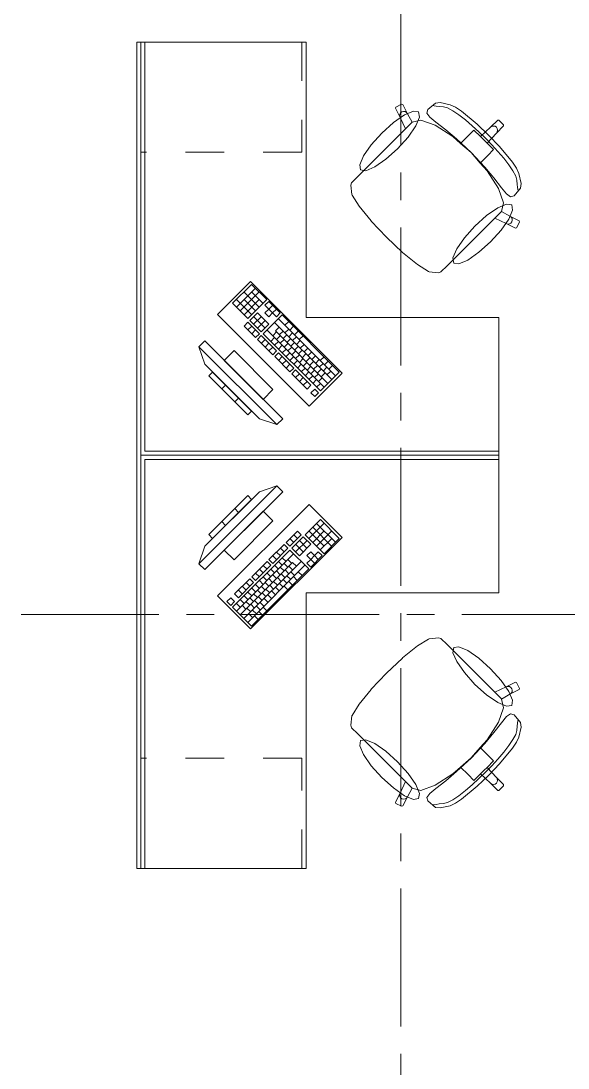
# Model space of a CAD drawing. Header units: inches. Extents: x -38 to 5698, y -33 to 92.
# Drawn here: x 233.666 to 235.652, y 32.76 to 36.562 of the extents above; entities that cross this region are included whole.
import ezdxf

# ---------------------------------------------------------------- set-up
doc = ezdxf.new("R2010")
doc.units = ezdxf.units.IN
doc.header["$MEASUREMENT"] = 0
doc.linetypes.add('Punto & Raya', pattern=[0.65, 0.5, -0.075, 0, -0.075])
doc.linetypes.add('Rayas', pattern=[0.282222, 0.141111, -0.141111])
doc.layers.add('Interior - Mobiliario', color=7, linetype='Continuous')
doc.layers.add('Marcador - Secciones', color=251, linetype='Continuous')

msp = doc.modelspace()

# ---------------------------------------------------------------- linework, layer by layer
at = {"layer": 'Interior - Mobiliario', "color": 175, "linetype": 'Continuous', "lineweight": 13}
for p, q in [((234.086, 36.4847), (234.116, 36.4847)), ((234.086, 34.9997), (234.086, 36.4847)), ((234.116, 36.4847), (234.116, 34.9997)), ((235.0251, 36.2445), (235.0264, 36.2486)), ((235.0421, 36.2114), (235.0251, 36.2445)), ((235.0264, 36.2486), (235.0478, 36.2594)), ((235.0478, 36.2594), (235.0519, 36.258)), ((235.0486, 36.2316), (235.0542, 36.2332)), ((235.0519, 36.258), (235.0688, 36.2249)), ((235.0542, 36.2332), (235.0601, 36.2324)), ((235.0601, 36.2324), (235.0652, 36.2296)), ((235.1398, 36.2271), (235.1432, 36.24)), ((235.1432, 36.24), (235.1711, 36.2632)), ((235.1658, 36.2536), (235.1613, 36.2544)), ((235.1738, 36.2528), (235.1658, 36.2536)), ((235.1711, 36.2632), (235.1878, 36.2651)), ((235.1846, 36.2508), (235.1738, 36.2528)), ((235.2, 36.2496), (235.1846, 36.2508)), ((235.1878, 36.2651), (235.224, 36.2573)), ((235.2148, 36.2457), (235.2, 36.2496)), ((235.2336, 36.2357), (235.2148, 36.2457)), ((235.224, 36.2573), (235.2432, 36.2484)), ((235.2554, 36.2209), (235.2336, 36.2357)), ((235.2432, 36.2484), (235.2649, 36.2335)), ((235.2649, 36.2335), (235.3216, 36.1866)), ((235.0405, 36.2171), (235.0412, 36.2229)), ((235.0421, 36.2114), (235.0405, 36.2171)), ((235.0412, 36.2229), (235.044, 36.228)), ((235.0617, 36.1697), (235.0421, 36.2114)), ((235.044, 36.228), (235.0486, 36.2316)), ((235.0652, 36.2296), (235.0688, 36.2249)), ((235.0688, 36.2249), (235.0862, 36.1939)), ((235.0862, 36.1939), (235.1181, 36.2014)), ((235.1181, 36.2014), (235.1701, 36.183)), ((235.1498, 36.2128), (235.1398, 36.2271)), ((235.1721, 36.1942), (235.1498, 36.2128)), ((235.2083, 36.1663), (235.1721, 36.1942)), ((235.2792, 36.2023), (235.2554, 36.2209)), ((235.304, 36.1811), (235.2792, 36.2023)), ((235.3707, 36.1758), (235.3968, 36.2019)), ((235.3968, 36.2019), (235.4011, 36.2019)), ((235.4011, 36.2019), (235.4096, 36.1933)), ((234.9138, 36.0218), (235.0617, 36.1697)), ((235.0859, 36.1939), (235.0617, 36.1697)), ((235.0859, 36.1939), (235.0862, 36.1939)), ((235.1701, 36.183), (235.2339, 36.1417)), ((235.2476, 36.1335), (235.2083, 36.1663)), ((235.2894, 36.1443), (235.3106, 36.1654)), ((235.3286, 36.1586), (235.304, 36.1811)), ((235.3106, 36.1654), (235.3342, 36.1418)), ((235.3216, 36.1866), (235.3638, 36.1475)), ((235.3521, 36.1358), (235.3286, 36.1586)), ((235.3342, 36.1418), (235.3707, 36.1758)), ((235.3707, 36.1758), (235.3756, 36.179)), ((235.3756, 36.179), (235.3813, 36.1801)), ((235.3813, 36.1801), (235.3871, 36.179)), ((235.3871, 36.179), (235.392, 36.1757)), ((235.3953, 36.1708), (235.392, 36.1757)), ((235.3921, 36.1544), (235.4182, 36.1805)), ((235.3921, 36.1544), (235.3953, 36.1593)), ((235.3964, 36.165), (235.3953, 36.1708)), ((235.3953, 36.1593), (235.3964, 36.165)), ((235.4181, 36.1848), (235.4096, 36.1933)), ((235.4182, 36.1805), (235.4181, 36.1848)), ((235.2339, 36.1417), (235.262, 36.1169)), ((235.3003, 36.0841), (235.2476, 36.1335)), ((235.262, 36.1169), (235.2894, 36.1443)), ((235.3342, 36.1418), (235.3461, 36.1299)), ((235.3581, 36.1179), (235.3461, 36.1299)), ((235.3521, 36.1358), (235.3749, 36.1123)), ((235.3581, 36.1179), (235.3921, 36.1544)), ((235.4029, 36.1053), (235.3638, 36.1475)), ((235.262, 36.1169), (235.2999, 36.0836)), ((235.3332, 36.0457), (235.2999, 36.0836)), ((235.3003, 36.0841), (235.3498, 36.0313)), ((235.3817, 36.0943), (235.3581, 36.1179)), ((235.3606, 36.0731), (235.3817, 36.0943)), ((235.3749, 36.1123), (235.3974, 36.0877)), ((235.3974, 36.0877), (235.4186, 36.0629)), ((235.4498, 36.0486), (235.4029, 36.1053)), ((235.3332, 36.0457), (235.3606, 36.0731)), ((235.358, 36.0176), (235.3332, 36.0457)), ((235.4186, 36.0629), (235.4372, 36.0391)), ((235.4647, 36.0269), (235.4498, 36.0486)), ((234.8883, 35.9963), (234.9138, 36.0218)), ((235.3498, 36.0313), (235.3825, 35.992)), ((235.3993, 35.9538), (235.358, 36.0176)), ((235.4372, 36.0391), (235.452, 36.0173)), ((235.452, 36.0173), (235.462, 35.9985)), ((235.4736, 36.0077), (235.4647, 36.0269)), ((235.4814, 35.9716), (235.4736, 36.0077)), ((234.8635, 35.965), (234.8664, 35.9743)), ((234.8664, 35.9743), (234.8883, 35.9963)), ((235.3825, 35.992), (235.4105, 35.9558)), ((235.462, 35.9985), (235.4659, 35.9837)), ((235.4659, 35.9837), (235.467, 35.9683)), ((235.467, 35.9683), (235.4691, 35.9576)), ((235.4795, 35.9548), (235.4814, 35.9716)), ((234.8675, 35.9311), (234.8635, 35.965)), ((234.8684, 35.929), (234.8675, 35.9311)), ((234.8933, 35.889), (234.8684, 35.929)), ((235.4177, 35.9018), (235.3993, 35.9538)), ((235.4105, 35.9558), (235.4291, 35.9335)), ((235.4291, 35.9335), (235.4434, 35.9235)), ((235.4563, 35.9269), (235.4795, 35.9548)), ((235.4691, 35.9576), (235.4699, 35.9495)), ((235.4699, 35.9495), (235.4707, 35.945)), ((235.4102, 35.8699), (235.4177, 35.9018)), ((235.4434, 35.9235), (235.4563, 35.9269)), ((234.9369, 35.8353), (234.8933, 35.889)), ((235.4102, 35.8696), (235.3859, 35.8454)), ((235.4102, 35.8696), (235.4102, 35.8699)), ((235.4412, 35.8525), (235.4102, 35.8699)), ((235.4458, 35.8489), (235.4412, 35.8525)), ((235.4743, 35.8356), (235.4412, 35.8525)), ((234.9376, 35.8345), (234.9369, 35.8353)), ((234.9924, 35.7761), (234.9376, 35.8345)), ((235.2381, 35.6976), (235.3859, 35.8454)), ((235.3859, 35.8454), (235.4277, 35.8258)), ((235.4277, 35.8258), (235.4334, 35.8242)), ((235.4277, 35.8258), (235.4608, 35.8089)), ((235.4334, 35.8242), (235.4392, 35.8249)), ((235.4392, 35.8249), (235.4443, 35.8277)), ((235.4443, 35.8277), (235.4479, 35.8323)), ((235.4487, 35.8438), (235.4458, 35.8489)), ((235.4479, 35.8323), (235.4495, 35.8379)), ((235.4495, 35.8379), (235.4487, 35.8438)), ((235.4648, 35.8101), (235.4757, 35.8315)), ((235.4757, 35.8315), (235.4743, 35.8356)), ((234.9924, 35.7761), (235.0508, 35.7213)), ((235.4608, 35.8089), (235.4648, 35.8101)), ((235.0508, 35.7213), (235.0516, 35.7206)), ((235.0516, 35.7206), (235.1052, 35.677)), ((235.1052, 35.677), (235.1453, 35.6521)), ((235.1906, 35.6501), (235.2126, 35.672)), ((235.2126, 35.672), (235.2381, 35.6976)), ((235.1453, 35.6521), (235.1474, 35.6512)), ((235.1474, 35.6512), (235.1813, 35.6472)), ((235.1813, 35.6472), (235.1906, 35.6501)), ((234.503, 35.6052), (234.4344, 35.5366)), ((234.5168, 35.5913), (234.4483, 35.5228)), ((234.5584, 35.5498), (234.503, 35.6052)), ((234.5035, 35.4949), (234.4481, 35.5503)), ((234.5307, 35.5775), (234.4621, 35.5089)), ((234.5309, 35.5224), (234.4755, 35.5778)), ((234.5172, 35.5086), (234.4757, 35.5502)), ((234.5308, 35.5499), (234.4759, 35.4951)), ((234.4898, 35.4812), (234.5584, 35.5498)), ((234.5447, 35.5361), (234.5031, 35.5776)), ((234.4344, 35.5366), (234.4898, 35.4812)), ((234.5653, 35.5429), (234.5516, 35.5292)), ((234.5516, 35.5292), (234.5654, 35.5153)), ((234.5654, 35.5153), (234.5517, 35.5016)), ((234.6068, 35.5013), (234.5653, 35.5429)), ((234.5791, 35.529), (234.5654, 35.5153)), ((234.5793, 35.5015), (234.5654, 35.5153)), ((234.593, 35.5152), (234.5793, 35.5015)), ((234.5241, 35.5017), (234.4967, 35.4743)), ((234.4967, 35.4743), (234.5383, 35.4328)), ((234.552, 35.4465), (234.5104, 35.488)), ((234.538, 35.4879), (234.5106, 35.4604)), ((234.5657, 35.4602), (234.5241, 35.5017)), ((234.5518, 35.474), (234.5244, 35.4466)), ((234.6138, 35.4944), (234.5452, 35.4258)), ((234.5517, 35.5016), (234.5656, 35.4877)), ((234.5656, 35.4877), (234.5793, 35.5015)), ((234.5793, 35.5015), (234.5931, 35.4876)), ((234.5931, 35.4876), (234.6068, 35.5013)), ((234.8078, 35.273), (234.6, 35.4807)), ((234.8215, 35.2867), (234.6138, 35.4944)), ((234.4899, 35.4674), (234.4762, 35.4537)), ((234.4762, 35.4537), (234.5177, 35.4122)), ((234.5314, 35.4259), (234.4899, 35.4674)), ((234.5037, 35.4536), (234.49, 35.4399)), ((234.5176, 35.4397), (234.5038, 35.426)), ((234.5383, 35.4328), (234.5657, 35.4602)), ((234.7666, 35.2318), (234.5589, 35.4395)), ((234.794, 35.2593), (234.5863, 35.467)), ((234.6036, 35.4497), (234.5899, 35.4359)), ((234.7803, 35.2455), (234.5899, 35.4359)), ((234.6175, 35.4358), (234.6038, 35.4221)), ((234.638, 35.4702), (234.6243, 35.4565)), ((234.6381, 35.4426), (234.6244, 35.4289)), ((234.6553, 35.4529), (234.6416, 35.4391)), ((234.6726, 35.4355), (234.6589, 35.4218)), ((234.3333, 35.3999), (234.3121, 35.3787)), ((234.6162, 35.117), (234.3333, 35.3999)), ((234.5177, 35.4122), (234.5314, 35.4259)), ((234.5383, 35.419), (234.5246, 35.4053)), ((234.5246, 35.4053), (234.58, 35.3499)), ((234.5937, 35.3636), (234.5383, 35.419)), ((234.5522, 35.4051), (234.5385, 35.3914)), ((234.5452, 35.4258), (234.7529, 35.2181)), ((234.5866, 35.4118), (234.5729, 35.3981)), ((234.5934, 35.4325), (234.5797, 35.4188)), ((234.6004, 35.398), (234.5867, 35.3843)), ((234.6072, 35.4186), (234.5935, 35.4049)), ((234.6211, 35.4048), (234.6074, 35.3911)), ((234.6313, 35.422), (234.6176, 35.4083)), ((234.6452, 35.4081), (234.6315, 35.3944)), ((234.652, 35.4288), (234.6383, 35.415)), ((234.6658, 35.4149), (234.6521, 35.4012)), ((234.6797, 35.4011), (234.666, 35.3873)), ((234.6899, 35.4182), (234.6762, 35.4045)), ((234.3121, 35.3787), (234.5949, 35.0958)), ((234.3121, 35.3787), (234.3333, 35.315)), ((234.4394, 35.3645), (234.404, 35.3292)), ((234.5808, 35.2231), (234.4394, 35.3645)), ((234.566, 35.3913), (234.5523, 35.3776)), ((234.5799, 35.3774), (234.5662, 35.3637)), ((234.58, 35.3499), (234.5937, 35.3636)), ((234.6143, 35.3842), (234.6006, 35.3704)), ((234.6281, 35.3703), (234.6144, 35.3566)), ((234.6349, 35.3909), (234.6212, 35.3772)), ((234.6488, 35.3771), (234.6351, 35.3634)), ((234.659, 35.3943), (234.6453, 35.3806)), ((234.6626, 35.3632), (234.6489, 35.3495)), ((234.6729, 35.3804), (234.6592, 35.3667)), ((234.6867, 35.3666), (234.673, 35.3529)), ((234.6935, 35.3872), (234.6798, 35.3735)), ((234.7074, 35.3734), (234.6936, 35.3597)), ((234.7212, 35.3595), (234.7075, 35.3458)), ((234.404, 35.3292), (234.5454, 35.1877)), ((234.6006, 35.3567), (234.5869, 35.3429)), ((234.5869, 35.3429), (234.6423, 35.2876)), ((234.656, 35.3013), (234.6006, 35.3567)), ((234.6145, 35.3428), (234.6008, 35.3291)), ((234.6283, 35.329), (234.6146, 35.3153)), ((234.642, 35.3565), (234.6283, 35.3427)), ((234.6558, 35.3426), (234.6421, 35.3289)), ((234.6697, 35.3288), (234.656, 35.3151)), ((234.6765, 35.3494), (234.6628, 35.3357)), ((234.6903, 35.3356), (234.6766, 35.3218)), ((234.7006, 35.3527), (234.6869, 35.339)), ((234.7042, 35.3217), (234.6905, 35.308)), ((234.7144, 35.3389), (234.7007, 35.3252)), ((234.7283, 35.325), (234.7146, 35.3113)), ((234.7351, 35.3457), (234.7213, 35.332)), ((234.7489, 35.3318), (234.7352, 35.3181)), ((234.7661, 35.3421), (234.7524, 35.3284)), ((234.7817, 35.3265), (234.7679, 35.3128)), ((234.5313, 35.117), (234.3333, 35.315)), ((234.3616, 35.2867), (234.3475, 35.2726)), ((234.503, 35.1453), (234.3616, 35.2867)), ((234.6422, 35.3151), (234.6285, 35.3014)), ((234.6423, 35.2876), (234.656, 35.3013)), ((234.663, 35.2943), (234.6492, 35.2806)), ((234.7183, 35.239), (234.663, 35.2943)), ((234.6835, 35.3149), (234.6698, 35.3012)), ((234.6974, 35.3011), (234.6837, 35.2874)), ((234.7112, 35.2872), (234.6975, 35.2735)), ((234.718, 35.3079), (234.7043, 35.2941)), ((234.7319, 35.294), (234.7181, 35.2803)), ((234.7421, 35.3112), (234.7284, 35.2975)), ((234.756, 35.2973), (234.7422, 35.2836)), ((234.7627, 35.318), (234.749, 35.3043)), ((234.7529, 35.2181), (234.8215, 35.2867)), ((234.7698, 35.2835), (234.7561, 35.2698)), ((234.7766, 35.3041), (234.7629, 35.2904)), ((234.7904, 35.2903), (234.7767, 35.2766)), ((234.7972, 35.3109), (234.7835, 35.2972)), ((234.3475, 35.2726), (234.4889, 35.1312)), ((234.6492, 35.2806), (234.7046, 35.2252)), ((234.6768, 35.2805), (234.6631, 35.2668)), ((234.6907, 35.2667), (234.6769, 35.2529)), ((234.7045, 35.2528), (234.6908, 35.2391)), ((234.7251, 35.2734), (234.7114, 35.2597)), ((234.7389, 35.2595), (234.7252, 35.2458)), ((234.7457, 35.2802), (234.732, 35.2665)), ((234.7528, 35.2457), (234.7391, 35.232)), ((234.7596, 35.2663), (234.7458, 35.2526)), ((234.4087, 35.2396), (234.3946, 35.2254)), ((234.5454, 35.1877), (234.5808, 35.2231)), ((234.7046, 35.2252), (234.7183, 35.239)), ((234.7322, 35.2251), (234.7185, 35.2114)), ((234.7185, 35.2114), (234.7323, 35.1975)), ((234.746, 35.2113), (234.7322, 35.2251)), ((234.7323, 35.1975), (234.746, 35.2113)), ((234.4559, 35.1924), (234.4417, 35.1783)), ((234.4889, 35.1312), (234.503, 35.1453)), ((234.5949, 35.0958), (234.5313, 35.117)), ((234.5949, 35.0958), (234.6162, 35.117)), ((234.086, 34.9697), (234.086, 34.9997)), ((234.116, 34.9997), (235.401, 34.9997)), ((235.401, 34.9997), (235.401, 34.9697)), ((234.086, 33.4847), (234.086, 34.9697)), ((234.116, 34.9697), (234.116, 33.4847)), ((235.401, 34.9697), (234.116, 34.9697)), ((234.5949, 34.8736), (234.3121, 34.5908)), ((234.5949, 34.8736), (234.5313, 34.8524)), ((234.6162, 34.8524), (234.5949, 34.8736)), ((234.3333, 34.5696), (234.6162, 34.8524)), ((234.3333, 34.6544), (234.5313, 34.8524)), ((234.4889, 34.8383), (234.3475, 34.6968)), ((234.503, 34.8241), (234.4889, 34.8383)), ((234.3616, 34.6827), (234.503, 34.8241)), ((234.4559, 34.777), (234.4417, 34.7911)), ((234.5454, 34.7817), (234.404, 34.6403)), ((234.5808, 34.7463), (234.5454, 34.7817)), ((234.7529, 34.7513), (234.6975, 34.6959)), ((234.8215, 34.6827), (234.7529, 34.7513)), ((234.4087, 34.7298), (234.3946, 34.744)), ((234.4394, 34.6049), (234.5808, 34.7463)), ((234.7112, 34.6822), (234.7666, 34.7376)), ((234.7938, 34.6551), (234.7252, 34.7236)), ((234.8076, 34.6689), (234.7391, 34.7375)), ((234.3475, 34.6968), (234.3616, 34.6827)), ((234.67, 34.7096), (234.6285, 34.668)), ((234.6422, 34.6543), (234.6837, 34.6959)), ((234.656, 34.6682), (234.6423, 34.6819)), ((234.6906, 34.689), (234.649, 34.6475)), ((234.6699, 34.682), (234.6562, 34.6957)), ((234.6628, 34.6337), (234.7043, 34.6753)), ((234.6837, 34.6959), (234.67, 34.7096)), ((234.7042, 34.6477), (234.6767, 34.6752)), ((234.718, 34.6616), (234.6906, 34.689)), ((234.6975, 34.6959), (234.7661, 34.6274)), ((234.7662, 34.6549), (234.7114, 34.7098)), ((234.7249, 34.6685), (234.7665, 34.71)), ((234.7387, 34.6548), (234.794, 34.7102)), ((234.7524, 34.6411), (234.7939, 34.6826)), ((234.7661, 34.6274), (234.8215, 34.6827)), ((234.3121, 34.5908), (234.3333, 34.6544)), ((234.404, 34.6403), (234.4394, 34.6049)), ((234.6421, 34.6405), (234.4344, 34.4328)), ((234.6215, 34.6611), (234.5662, 34.6057)), ((234.5799, 34.592), (234.6353, 34.6474)), ((234.6214, 34.6335), (234.6077, 34.6473)), ((234.6353, 34.6474), (234.6215, 34.6611)), ((234.6285, 34.668), (234.6422, 34.6543)), ((234.7107, 34.572), (234.6421, 34.6405)), ((234.649, 34.6475), (234.6765, 34.62)), ((234.6903, 34.6339), (234.6629, 34.6613)), ((234.6765, 34.62), (234.718, 34.6616)), ((234.4481, 34.4191), (234.6558, 34.6268)), ((234.4755, 34.3917), (234.6833, 34.5994)), ((234.5592, 34.5988), (234.5038, 34.5434)), ((234.5729, 34.5851), (234.5592, 34.5988)), ((234.5662, 34.6057), (234.5799, 34.592)), ((234.5937, 34.6058), (234.58, 34.6196)), ((234.6076, 34.6197), (234.5939, 34.6334)), ((234.6143, 34.5853), (234.6006, 34.599)), ((234.6281, 34.5991), (234.6144, 34.6128)), ((234.6488, 34.5923), (234.6351, 34.606)), ((234.7177, 34.6065), (234.7039, 34.5926)), ((234.7179, 34.634), (234.704, 34.6202)), ((234.704, 34.6202), (234.7177, 34.6065)), ((234.7176, 34.5789), (234.7592, 34.6204)), ((234.7177, 34.6065), (234.7316, 34.6203)), ((234.7315, 34.5927), (234.7177, 34.6065)), ((234.7316, 34.6203), (234.7179, 34.634)), ((234.7454, 34.6341), (234.7316, 34.6203)), ((234.7453, 34.6066), (234.7316, 34.6203)), ((234.7592, 34.6204), (234.7454, 34.6341)), ((234.3121, 34.5908), (234.3333, 34.5696)), ((234.4618, 34.4054), (234.6522, 34.5958)), ((234.4893, 34.378), (234.697, 34.5857)), ((234.503, 34.3643), (234.7107, 34.572)), ((234.5176, 34.5297), (234.5729, 34.5851)), ((234.5453, 34.5574), (234.5315, 34.5711)), ((234.5591, 34.5712), (234.5454, 34.5849)), ((234.5866, 34.5576), (234.5729, 34.5713)), ((234.6004, 34.5714), (234.5867, 34.5851)), ((234.6072, 34.5508), (234.5935, 34.5645)), ((234.6211, 34.5646), (234.6074, 34.5784)), ((234.6349, 34.5785), (234.6212, 34.5922)), ((234.6383, 34.5544), (234.6245, 34.5681)), ((234.6521, 34.5682), (234.6384, 34.5819)), ((234.6589, 34.5476), (234.6452, 34.5613)), ((234.666, 34.5821), (234.6522, 34.5958)), ((234.6865, 34.5477), (234.6727, 34.5614)), ((234.7039, 34.5926), (234.7176, 34.5789)), ((234.4969, 34.5365), (234.4415, 34.4811)), ((234.4552, 34.4674), (234.5106, 34.5228)), ((234.4968, 34.5089), (234.4831, 34.5226)), ((234.5106, 34.5228), (234.4969, 34.5365)), ((234.5038, 34.5434), (234.5176, 34.5297)), ((234.5314, 34.5435), (234.5177, 34.5572)), ((234.5451, 34.516), (234.5313, 34.5298)), ((234.5589, 34.5299), (234.5452, 34.5436)), ((234.5657, 34.5093), (234.552, 34.523)), ((234.5727, 34.5437), (234.559, 34.5574)), ((234.5795, 34.5231), (234.5658, 34.5368)), ((234.5934, 34.5369), (234.5797, 34.5507)), ((234.5967, 34.5128), (234.583, 34.5266)), ((234.6106, 34.5267), (234.5968, 34.5404)), ((234.6244, 34.5405), (234.6107, 34.5543)), ((234.6312, 34.5199), (234.6175, 34.5336)), ((234.645, 34.5338), (234.6313, 34.5475)), ((234.6518, 34.5131), (234.6381, 34.5268)), ((234.6691, 34.5304), (234.6554, 34.5441)), ((234.4691, 34.4812), (234.4554, 34.4949)), ((234.4829, 34.4951), (234.4692, 34.5088)), ((234.5035, 34.4745), (234.4898, 34.4882)), ((234.5174, 34.4883), (234.5036, 34.5021)), ((234.5312, 34.5022), (234.5175, 34.5159)), ((234.538, 34.4816), (234.5243, 34.4953)), ((234.5518, 34.4954), (234.5381, 34.5091)), ((234.5552, 34.4713), (234.5415, 34.485)), ((234.569, 34.4852), (234.5553, 34.4989)), ((234.5829, 34.499), (234.5692, 34.5127)), ((234.5897, 34.4784), (234.5759, 34.4921)), ((234.6035, 34.4922), (234.5898, 34.5059)), ((234.6174, 34.5061), (234.6036, 34.5198)), ((234.6345, 34.4958), (234.6208, 34.5095)), ((234.4277, 34.4672), (234.4138, 34.4534)), ((234.4138, 34.4534), (234.4276, 34.4397)), ((234.4276, 34.4397), (234.4414, 34.4535)), ((234.4414, 34.4535), (234.4277, 34.4672)), ((234.4415, 34.4811), (234.4552, 34.4674)), ((234.462, 34.433), (234.4483, 34.4467)), ((234.4758, 34.4468), (234.4621, 34.4605)), ((234.4897, 34.4607), (234.4759, 34.4744)), ((234.4965, 34.44), (234.4827, 34.4537)), ((234.5103, 34.4539), (234.4966, 34.4676)), ((234.5241, 34.4677), (234.5104, 34.4814)), ((234.5275, 34.4436), (234.5138, 34.4573)), ((234.5413, 34.4575), (234.5276, 34.4712)), ((234.5481, 34.4368), (234.5344, 34.4505)), ((234.562, 34.4507), (234.5482, 34.4644)), ((234.5758, 34.4645), (234.5621, 34.4782)), ((234.4344, 34.4328), (234.503, 34.3643)), ((234.4826, 34.4262), (234.4689, 34.4399)), ((234.4998, 34.4159), (234.4861, 34.4296)), ((234.5066, 34.3953), (234.4929, 34.409)), ((234.5136, 34.4298), (234.4999, 34.4435)), ((234.5204, 34.4091), (234.5067, 34.4228)), ((234.5343, 34.423), (234.5206, 34.4367)), ((234.5428, 34.4041), (234.5291, 34.4178)), ((234.5584, 34.4196), (234.5447, 34.4334)), ((234.5272, 34.3885), (234.5135, 34.4022)), ((235.1052, 34.2924), (235.1453, 34.3173)), ((235.1453, 34.3173), (235.1474, 34.3182)), ((235.1474, 34.3182), (235.1813, 34.3222)), ((235.1813, 34.3222), (235.1906, 34.3193)), ((235.1906, 34.3193), (235.2126, 34.2974)), ((235.2126, 34.2974), (235.2381, 34.2719)), ((235.0516, 34.2488), (235.1052, 34.2924)), ((235.2381, 34.2719), (235.3859, 34.124)), ((234.9924, 34.1933), (235.0508, 34.2482)), ((235.0508, 34.2482), (235.0516, 34.2488)), ((234.9924, 34.1933), (234.9376, 34.135)), ((235.3859, 34.124), (235.4277, 34.1436)), ((235.4277, 34.1436), (235.4608, 34.1606)), ((235.4277, 34.1436), (235.4334, 34.1452)), ((235.4334, 34.1452), (235.4392, 34.1446)), ((235.4392, 34.1446), (235.4443, 34.1417)), ((235.4443, 34.1417), (235.4479, 34.1371)), ((235.4608, 34.1606), (235.4648, 34.1593)), ((235.4648, 34.1593), (235.4757, 34.1379)), ((234.9369, 34.1341), (234.8933, 34.0805)), ((234.9376, 34.135), (234.9369, 34.1341)), ((235.4102, 34.0998), (235.3859, 34.124)), ((235.4412, 34.1169), (235.4102, 34.0996)), ((235.4743, 34.1339), (235.4412, 34.1169)), ((235.4458, 34.1205), (235.4412, 34.1169)), ((235.4487, 34.1257), (235.4458, 34.1205)), ((235.4479, 34.1371), (235.4495, 34.1315)), ((235.4495, 34.1315), (235.4487, 34.1257)), ((235.4757, 34.1379), (235.4743, 34.1339)), ((234.8933, 34.0805), (234.8684, 34.0404)), ((235.4177, 34.0676), (235.3993, 34.0157)), ((235.4102, 34.0998), (235.4102, 34.0996)), ((235.4102, 34.0996), (235.4177, 34.0676)), ((234.8675, 34.0383), (234.8635, 34.0044)), ((234.8684, 34.0404), (234.8675, 34.0383)), ((235.4105, 34.0136), (235.4291, 34.0359)), ((235.4291, 34.0359), (235.4434, 34.0459)), ((235.4434, 34.0459), (235.4563, 34.0425)), ((235.4563, 34.0425), (235.4795, 34.0147)), ((234.8635, 34.0044), (234.8664, 33.9951)), ((234.8664, 33.9951), (234.8883, 33.9731)), ((235.3993, 34.0157), (235.358, 33.9518)), ((235.3825, 33.9775), (235.4105, 34.0136)), ((235.4659, 33.9857), (235.467, 34.0011)), ((235.467, 34.0011), (235.4691, 34.0119)), ((235.4691, 34.0119), (235.4699, 34.0199)), ((235.4699, 34.0199), (235.4707, 34.0244)), ((235.4814, 33.9979), (235.4736, 33.9617)), ((235.4795, 34.0147), (235.4814, 33.9979)), ((234.8883, 33.9731), (234.9138, 33.9476)), ((235.358, 33.9518), (235.3332, 33.9237)), ((235.3498, 33.9381), (235.3825, 33.9775)), ((235.4372, 33.9303), (235.452, 33.9521)), ((235.452, 33.9521), (235.462, 33.971)), ((235.462, 33.971), (235.4659, 33.9857)), ((235.4736, 33.9617), (235.4647, 33.9425)), ((234.9138, 33.9476), (235.0617, 33.7998)), ((235.3332, 33.9237), (235.2999, 33.8858)), ((235.3003, 33.8854), (235.3498, 33.9381)), ((235.3332, 33.9237), (235.3606, 33.8963)), ((235.4498, 33.9208), (235.4029, 33.8641)), ((235.4186, 33.9065), (235.4372, 33.9303)), ((235.4647, 33.9425), (235.4498, 33.9208)), ((235.3003, 33.8854), (235.2476, 33.8359)), ((235.262, 33.8525), (235.2999, 33.8858)), ((235.3817, 33.8752), (235.3581, 33.8515)), ((235.3606, 33.8963), (235.3817, 33.8752)), ((235.3749, 33.8571), (235.3974, 33.8818)), ((235.3974, 33.8818), (235.4186, 33.9065)), ((235.2339, 33.8277), (235.262, 33.8525)), ((235.262, 33.8525), (235.2894, 33.8252)), ((235.3342, 33.8276), (235.3461, 33.8396)), ((235.3581, 33.8515), (235.3461, 33.8396)), ((235.3521, 33.8337), (235.3749, 33.8571)), ((235.3581, 33.8515), (235.3921, 33.815)), ((235.4029, 33.8641), (235.3638, 33.8219)), ((235.0617, 33.7998), (235.0421, 33.758)), ((235.0859, 33.7756), (235.0617, 33.7998)), ((235.1701, 33.7864), (235.2339, 33.8277)), ((235.2083, 33.8032), (235.1721, 33.7753)), ((235.2476, 33.8359), (235.2083, 33.8032)), ((235.2894, 33.8252), (235.3106, 33.804)), ((235.3286, 33.8108), (235.304, 33.7883)), ((235.3106, 33.804), (235.3342, 33.8276)), ((235.3216, 33.7828), (235.3638, 33.8219)), ((235.3521, 33.8337), (235.3286, 33.8108)), ((235.3342, 33.8276), (235.3707, 33.7937)), ((235.3921, 33.815), (235.3953, 33.8101)), ((235.3921, 33.815), (235.4182, 33.7889)), ((235.3953, 33.8101), (235.3964, 33.8044)), ((235.3964, 33.8044), (235.3953, 33.7986)), ((235.0688, 33.7445), (235.0862, 33.7755)), ((235.0859, 33.7756), (235.0862, 33.7755)), ((235.0862, 33.7755), (235.1181, 33.7681)), ((235.1181, 33.7681), (235.1701, 33.7864)), ((235.1721, 33.7753), (235.1498, 33.7567)), ((235.2792, 33.7671), (235.2554, 33.7485)), ((235.2649, 33.736), (235.3216, 33.7828)), ((235.304, 33.7883), (235.2792, 33.7671)), ((235.3707, 33.7937), (235.3756, 33.7904)), ((235.3707, 33.7937), (235.3968, 33.7676)), ((235.3756, 33.7904), (235.3813, 33.7893)), ((235.3813, 33.7893), (235.3871, 33.7905)), ((235.3871, 33.7905), (235.392, 33.7937)), ((235.3953, 33.7986), (235.392, 33.7937)), ((235.3968, 33.7676), (235.4011, 33.7676)), ((235.4011, 33.7676), (235.4096, 33.7761)), ((235.4181, 33.7847), (235.4096, 33.7761)), ((235.4182, 33.7889), (235.4181, 33.7847)), ((235.0421, 33.758), (235.0251, 33.7249)), ((235.0251, 33.7249), (235.0264, 33.7209)), ((235.0421, 33.758), (235.0405, 33.7524)), ((235.0405, 33.7524), (235.0412, 33.7465)), ((235.0412, 33.7465), (235.044, 33.7414)), ((235.044, 33.7414), (235.0486, 33.7378)), ((235.0486, 33.7378), (235.0542, 33.7363)), ((235.0519, 33.7114), (235.0688, 33.7445)), ((235.0542, 33.7363), (235.0601, 33.737)), ((235.0601, 33.737), (235.0652, 33.7399)), ((235.0652, 33.7399), (235.0688, 33.7445)), ((235.1498, 33.7567), (235.1398, 33.7423)), ((235.1398, 33.7423), (235.1432, 33.7294)), ((235.1432, 33.7294), (235.1711, 33.7062)), ((235.2148, 33.7237), (235.2, 33.7198)), ((235.2336, 33.7337), (235.2148, 33.7237)), ((235.2554, 33.7485), (235.2336, 33.7337)), ((235.2432, 33.7211), (235.2649, 33.736)), ((235.0264, 33.7209), (235.0478, 33.7101)), ((235.0478, 33.7101), (235.0519, 33.7114)), ((235.1658, 33.7159), (235.1613, 33.7151)), ((235.1738, 33.7166), (235.1658, 33.7159)), ((235.1711, 33.7062), (235.1878, 33.7043)), ((235.1846, 33.7187), (235.1738, 33.7166)), ((235.2, 33.7198), (235.1846, 33.7187)), ((235.1878, 33.7043), (235.224, 33.7121)), ((235.224, 33.7121), (235.2432, 33.7211)), ((234.116, 33.4847), (234.086, 33.4847))]:
    msp.add_line(p, q, dxfattribs=at)
at = {"layer": 'Interior - Mobiliario', "color": 175, "linetype": 'Rayas', "lineweight": 13}
for p, q in [((234.686, 36.4847), (234.686, 36.0847)), ((234.686, 36.0847), (234.101, 36.0847)), ((234.686, 33.8847), (234.101, 33.8847)), ((234.686, 33.4847), (234.686, 33.8847))]:
    msp.add_line(p, q, dxfattribs=at)
at = {"layer": 'Interior - Mobiliario', "color": 175, "linetype": 'Continuous', "lineweight": 13, "flags": 128}
for points in [[(234.101, 34.9847), (234.101, 36.4847), (234.701, 36.4847), (234.701, 35.4847), (235.401, 35.4847), (235.401, 34.9847)], [(234.9759, 36.1546), (235.0184, 36.1927), (235.0588, 36.2207), (235.0908, 36.2343), (235.1097, 36.2315), (235.1126, 36.2126), (235.099, 36.1805), (235.071, 36.1401), (235.0328, 36.0976), (234.9904, 36.0595), (234.95, 36.0315), (234.9179, 36.0179), (234.899, 36.0207), (234.8961, 36.0396), (234.9098, 36.0717), (234.9378, 36.1121)], [(235.3709, 35.7596), (235.409, 35.8021), (235.437, 35.8425), (235.4506, 35.8745), (235.4478, 35.8935), (235.4288, 35.8963), (235.3968, 35.8827), (235.3564, 35.8547), (235.3139, 35.8166), (235.2758, 35.7741), (235.2478, 35.7337), (235.2342, 35.7016), (235.237, 35.6827), (235.2559, 35.6799), (235.288, 35.6935), (235.3284, 35.7215)], [(234.7116, 35.163), (234.8318, 35.2832), (234.4995, 35.6155), (234.3793, 35.4953)], [(234.101, 34.9847), (234.101, 33.4847), (234.701, 33.4847), (234.701, 34.4847), (235.401, 34.4847), (235.401, 34.9847)], [(234.3793, 34.4741), (234.4995, 34.3539), (234.8318, 34.6862), (234.7116, 34.8064)], [(235.3709, 34.2098), (235.409, 34.1673), (235.437, 34.127), (235.4506, 34.0949), (235.4478, 34.076), (235.4288, 34.0731), (235.3968, 34.0867), (235.3564, 34.1147), (235.3139, 34.1529), (235.2758, 34.1954), (235.2478, 34.2357), (235.2342, 34.2678), (235.237, 34.2867), (235.2559, 34.2896), (235.288, 34.276), (235.3284, 34.248)], [(234.9759, 33.8149), (235.0184, 33.7767), (235.0588, 33.7487), (235.0908, 33.7351), (235.1097, 33.738), (235.1126, 33.7569), (235.099, 33.789), (235.071, 33.8293), (235.0328, 33.8718), (234.9904, 33.91), (234.95, 33.938), (234.9179, 33.9516), (234.899, 33.9487), (234.8961, 33.9298), (234.9098, 33.8977), (234.9378, 33.8574)]]:
    msp.add_lwpolyline(points, close=True, dxfattribs=at)
at = {"layer": 'Marcador - Secciones', "color": 251, "linetype": 'Punto & Raya', "lineweight": 13}
for p, q in [((235.0454, 46.2111), (235.0454, 0.9472)), ((189.6667, 34.4067), (240.9403, 34.4067))]:
    msp.add_line(p, q, dxfattribs=at)

doc.saveas('drawing.dxf')
